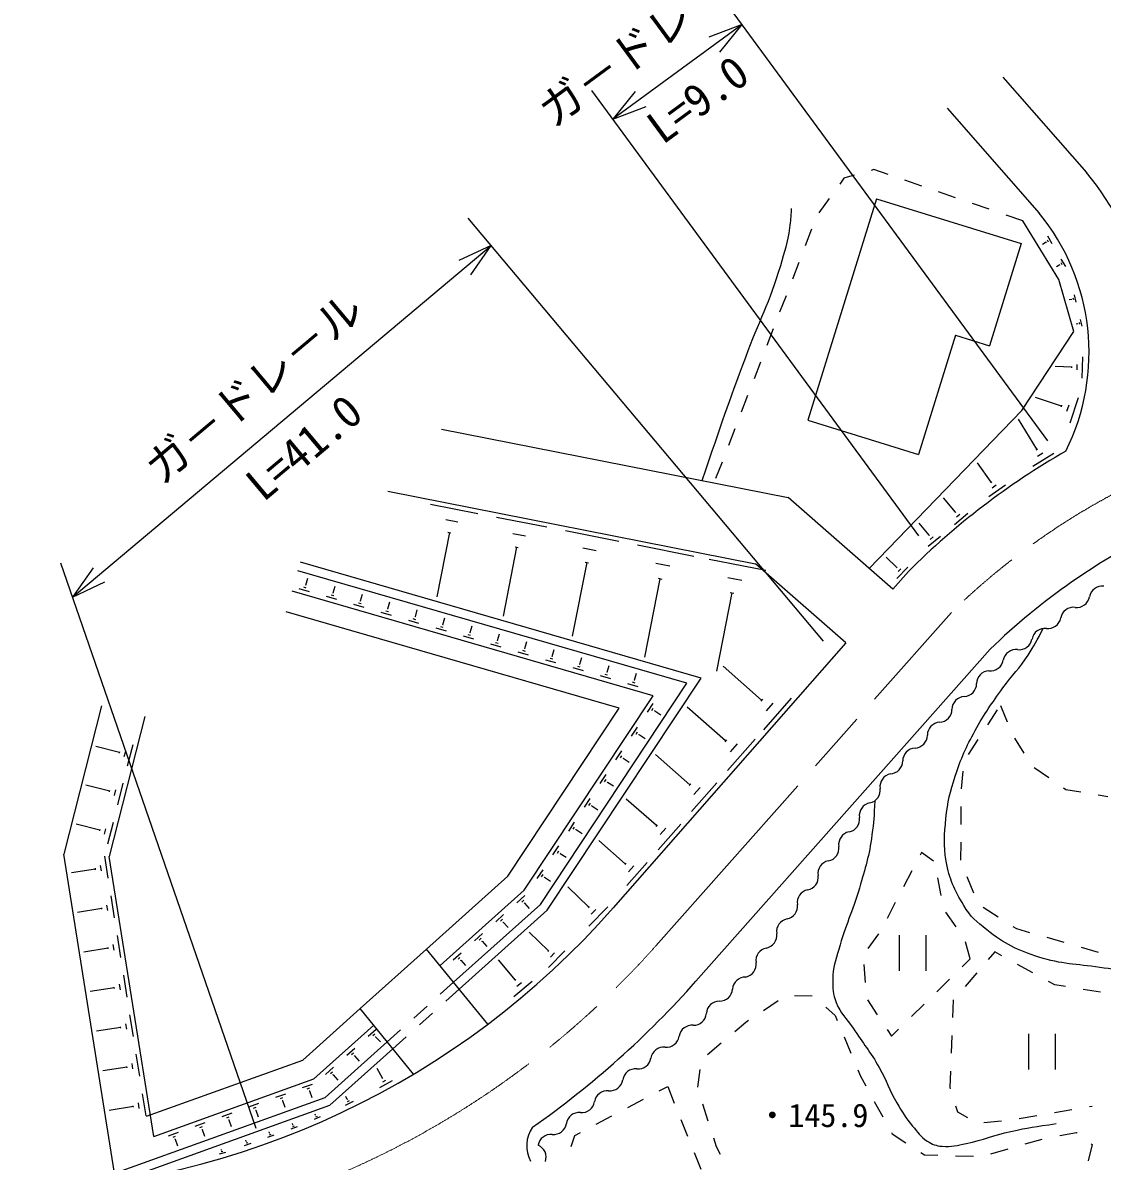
# Model space of a CAD drawing. Units: millimetres, scale not verified. Extents: x 40000 to 680000, y 20000 to 380000.
# Drawn here: x 94115 to 154679, y 263550 to 327434 of the extents above; entities that cross this region are included whole.
import ezdxf
from ezdxf.enums import TextEntityAlignment as Align

# ---------------------------------------------------------------- set-up
doc = ezdxf.new("R2010")
doc.units = ezdxf.units.MM
doc.header["$LTSCALE"] = 1000
doc.linetypes.add('CHAIN', pattern=[18.5, 12, -1.5, 3.5, -1.5])
for name, color, linetype, lineweight in [('M-BGD', 7, 'Continuous', 25), ('M-BMK', 2, 'CHAIN', 13), ('M-STR-STRC', 7, 'Continuous', 25)]:
    doc.layers.add(name, color=color, linetype=linetype, lineweight=lineweight)
doc.styles.add('@ＭＳ ゴシック', font='')
doc.styles.add('ＭＳ ゴシック', font='')
doc.styles.get('@ＭＳ ゴシック').set_extended_font_data('@MS Gothic')
doc.styles.get('ＭＳ ゴシック').set_extended_font_data('MS Gothic')

msp = doc.modelspace()

# ---------------------------------------------------------------- linework, layer by layer
at = {"layer": 'M-BGD'}
for p, q in [((149098, 324385), (153802, 319027)), ((145978, 322634), (151136, 316758)), ((140756, 318877), (140185, 318713)), ((141872, 319195), (141718, 319151)), ((142666, 318922), (141872, 319195)), ((140185, 318713), (139948, 318384)), ((144557, 318270), (143611, 318596)), ((142006, 317556), (138163, 305137)), ((139363, 317573), (138777, 316762)), ((142006, 317556), (150126, 315043)), ((146448, 317619), (145502, 317944)), ((148338, 316967), (147393, 317293)), ((150229, 316315), (149284, 316641)), ((152243, 313035), (150229, 316315)), ((138373, 315853), (138014, 314920)), ((150126, 315043), (148352, 309311)), ((151536, 315118), (151332, 314997)), ((151544, 315105), (151528, 315131)), ((151673, 315128), (151610, 315233)), ((151872, 315033), (151621, 315454)), ((137655, 313986), (137296, 313053)), ((152301, 313844), (152109, 313730)), ((152308, 313831), (152293, 313857)), ((152434, 313854), (152373, 313957)), ((152629, 313760), (152384, 314172)), ((153083, 310101), (152243, 313035)), ((136937, 312120), (136578, 311186)), ((152966, 311914), (152833, 311881)), ((152969, 311901), (152963, 311926)), ((153080, 311888), (153055, 311989)), ((153219, 311760), (153119, 312167)), ((153314, 310548), (153221, 310525)), ((153317, 310536), (153311, 310560)), ((153421, 310524), (153398, 310619)), ((153551, 310405), (153458, 310785)), ((136219, 310253), (135860, 309320)), ((146442, 309902), (144372, 303215)), ((146442, 309902), (148352, 309311)), ((150163, 305673), (153083, 310101)), ((153550, 307496), (153589, 308690)), ((135502, 308386), (135143, 307453)), ((152973, 308113), (152047, 308143)), ((152971, 308075), (152974, 308150)), ((153266, 307954), (153276, 308252)), ((134784, 306520), (134425, 305586)), ((152401, 305928), (150932, 306402)), ((152884, 304984), (153345, 306412)), ((141604, 296809), (150163, 305673)), ((152386, 305884), (152415, 305973)), ((152700, 305635), (152815, 305992)), ((138163, 305137), (144372, 303215)), ((151015, 303500), (149974, 305199)), ((117616, 304637), (137060, 300797)), ((134066, 304653), (133707, 303719)), ((150978, 303478), (151051, 303523)), ((150788, 302558), (151957, 303274)), ((151048, 303119), (151340, 303298)), ((133348, 302786), (132989, 301853)), ((148449, 301650), (147678, 302746)), ((148420, 301629), (148479, 301670)), ((114595, 301156), (135230, 297081)), ((148310, 300846), (149253, 301510)), ((148497, 301331), (148733, 301497)), ((116986, 300429), (119651, 299903)), ((142926, 295649), (137060, 300797)), ((146445, 299977), (145779, 300775)), ((120689, 299698), (123515, 299140)), ((146382, 299279), (147142, 299914)), ((146421, 299957), (146468, 299997)), ((146508, 299707), (146698, 299866)), ((117854, 299566), (118520, 299434)), ((144971, 298680), (144407, 299355)), ((118055, 298834), (117340, 295212)), ((117972, 298850), (118139, 298817)), ((121609, 298782), (122316, 298643)), ((124557, 298934), (127550, 298343)), ((144914, 298055), (145596, 298623)), ((144949, 298662), (144992, 298697)), ((145028, 298438), (145198, 298580)), ((121823, 298006), (121059, 294136)), ((121735, 298023), (121911, 297989)), ((125531, 297964), (126280, 297816)), ((128596, 298136), (131764, 297510)), ((132172, 290664), (109694, 297163)), ((125758, 297142), (124942, 293013)), ((125664, 297160), (125851, 297123)), ((129627, 297110), (130419, 296953)), ((132634, 297338), (135802, 296713)), ((140288, 292643), (135230, 297081)), ((143149, 296870), (142561, 297440)), ((131379, 290372), (109555, 296683)), ((143803, 296649), (142926, 295649)), ((143130, 296850), (143168, 296890)), ((143159, 296248), (143770, 296880)), ((143230, 296638), (143383, 296796)), ((110010, 295875), (109974, 295886)), ((109992, 295880), (110103, 296265)), ((111529, 295436), (111640, 295820)), ((129867, 296239), (128998, 291841)), ((129768, 296259), (129966, 296220)), ((133666, 296312), (134458, 296155)), ((129476, 289673), (109222, 295530)), ((110196, 295509), (109620, 295675)), ((110022, 295715), (109878, 295757)), ((111734, 295064), (111157, 295231)), ((111559, 295271), (111415, 295313)), ((111547, 295431), (111511, 295441)), ((113066, 294991), (113177, 295376)), ((133906, 295442), (133037, 291043)), ((133807, 295461), (134005, 295422)), ((113271, 294620), (112694, 294787)), ((113096, 294826), (112952, 294868)), ((113084, 294986), (113048, 294997)), ((114621, 294542), (114585, 294552)), ((114603, 294547), (114714, 294931)), ((127574, 288974), (108889, 294378)), ((114808, 294175), (114231, 294342)), ((114633, 294382), (114489, 294424)), ((116345, 293731), (115768, 293898)), ((116170, 293938), (116026, 293979)), ((116158, 294097), (116122, 294108)), ((116140, 294102), (116251, 294487)), ((117677, 293658), (117788, 294042)), ((117882, 293286), (117305, 293453)), ((117707, 293493), (117563, 293535)), ((117695, 293653), (117659, 293663)), ((119214, 293213), (119325, 293598)), ((119419, 292842), (118842, 293009)), ((119244, 293049), (119100, 293090)), ((119232, 293208), (119196, 293219)), ((120781, 292604), (120637, 292646)), ((120769, 292764), (120733, 292774)), ((120751, 292769), (120862, 293153)), ((122288, 292325), (122399, 292709)), ((140288, 292643), (127234, 277766)), ((120956, 292398), (120379, 292564)), ((122493, 291953), (121916, 292120)), ((122318, 292160), (122174, 292201)), ((122306, 292319), (122270, 292330)), ((123825, 291880), (123936, 292264)), ((131881, 273648), (148387, 292275)), ((124030, 291509), (123453, 291675)), ((123855, 291715), (123711, 291757)), ((123843, 291875), (123807, 291885)), ((125392, 291271), (125248, 291312)), ((125380, 291430), (125344, 291441)), ((125362, 291436), (125473, 291820)), ((126899, 290991), (127010, 291375)), ((135567, 289430), (133403, 291329)), ((125567, 291064), (124990, 291231)), ((127104, 290620), (126527, 290786)), ((126929, 290826), (126785, 290868)), ((126917, 290986), (126881, 290996)), ((128436, 290547), (128547, 290931)), ((123159, 277963), (131379, 290372)), ((123540, 277634), (132172, 290664)), ((128641, 290175), (128064, 290342)), ((128466, 290382), (128322, 290423)), ((128454, 290541), (128418, 290552)), ((122243, 278754), (129476, 289673)), ((135616, 289485), (135518, 289374)), ((137232, 289539), (135676, 287765)), ((98537, 289113), (96421, 280772)), ((121328, 279545), (127574, 288974)), ((129161, 288744), (129492, 289244)), ((129410, 288849), (129493, 288974)), ((129566, 288813), (129587, 288844)), ((129577, 288829), (129910, 288608)), ((133551, 287133), (131387, 289031)), ((136205, 289263), (135816, 288819)), ((148263, 288042), (148811, 288878)), ((148973, 289125), (149353, 288200)), ((100961, 288498), (98971, 280657)), ((128277, 287410), (128609, 287910)), ((128526, 287515), (128609, 287640)), ((128683, 287479), (128703, 287510)), ((128693, 287495), (129026, 287274)), ((100000, 285729), (100307, 286941)), ((133600, 287188), (133503, 287077)), ((135216, 287241), (133660, 285468)), ((134189, 286965), (133800, 286522)), ((147167, 286369), (147715, 287206)), ((149748, 287283), (150284, 286439)), ((99548, 286489), (98215, 286827)), ((99538, 286451), (99558, 286527)), ((99812, 286261), (99889, 286564)), ((127394, 286076), (127725, 286577)), ((127643, 286181), (127726, 286306)), ((131546, 284678), (129622, 286366)), ((127799, 286145), (127820, 286176)), ((127809, 286161), (128143, 285940)), ((150867, 285641), (151691, 285074)), ((126510, 284742), (126841, 285243)), ((126759, 284847), (126842, 284972)), ((146778, 284450), (146869, 285445)), ((98995, 284308), (97662, 284646)), ((98985, 284270), (99004, 284346)), ((99259, 284080), (99336, 284383)), ((99447, 283549), (99754, 284760)), ((126915, 284811), (126936, 284843)), ((126926, 284827), (127259, 284606)), ((131590, 284728), (131502, 284628)), ((133053, 284776), (131644, 283170)), ((132123, 284526), (131771, 284125)), ((152515, 284506), (152646, 284416)), ((152646, 284416), (153474, 284273)), ((125626, 283409), (125958, 283909)), ((129672, 282384), (127972, 283876)), ((154460, 284102), (155000, 284008)), ((125876, 283513), (125959, 283638)), ((126032, 283477), (126053, 283509)), ((126042, 283493), (126376, 283272)), ((146762, 282450), (146766, 283450)), ((98441, 282127), (97108, 282465)), ((98893, 281368), (99201, 282579)), ((124743, 282075), (125074, 282575)), ((129712, 282430), (129632, 282339)), ((131033, 282473), (129761, 281024)), ((98432, 282089), (98451, 282165)), ((98706, 281899), (98783, 282202)), ((124992, 282179), (125075, 282304)), ((125148, 282143), (125169, 282175)), ((125159, 282159), (125492, 281938)), ((130193, 282248), (129875, 281885)), ((123859, 280741), (124191, 281241)), ((127921, 280242), (126431, 281549)), ((146754, 280450), (146758, 281450)), ((99269, 262878), (96421, 280772)), ((98913, 279428), (98717, 280662)), ((101471, 264946), (98971, 280657)), ((124109, 280846), (124191, 280971)), ((124265, 280810), (124285, 280841)), ((124275, 280825), (124608, 280604)), ((144534, 280874), (144456, 280723)), ((145211, 280394), (144534, 280874)), ((98198, 279947), (96840, 279731)), ((98204, 279908), (98192, 279986)), ((98531, 279842), (98482, 280150)), ((122976, 279407), (123307, 279907)), ((127957, 280282), (127886, 280201)), ((129145, 280322), (128001, 279018)), ((128390, 280119), (128104, 279793)), ((143993, 279836), (143531, 278949)), ((116772, 275457), (121328, 279545)), ((123225, 279512), (123308, 279637)), ((123381, 279476), (123402, 279507)), ((123391, 279491), (123725, 279270)), ((145635, 278463), (145450, 279445)), ((147481, 278592), (147104, 279518)), ((117530, 274525), (122243, 278754)), ((125866, 277807), (124703, 278944)), ((98885, 277620), (98835, 277928)), ((99267, 277206), (99070, 278440)), ((118288, 273593), (123159, 277963)), ((121840, 278056), (122287, 278457)), ((122108, 278095), (122219, 278195)), ((122250, 278021), (122278, 278046)), ((122264, 278033), (122531, 277735)), ((143069, 278063), (142607, 277176)), ((98551, 277725), (97193, 277509)), ((98558, 277686), (98545, 277764)), ((118604, 273205), (123540, 277634)), ((120649, 276988), (121096, 277388)), ((125899, 277840), (125833, 277773)), ((126937, 277819), (125878, 276736)), ((126269, 277677), (126005, 277407)), ((146492, 276705), (145909, 277518)), ((148847, 277250), (148004, 277788)), ((120917, 277026), (121028, 277126)), ((121059, 276952), (121087, 276977)), ((121073, 276965), (121340, 276667)), ((149889, 276584), (149690, 276711)), ((99620, 274984), (99424, 276218)), ((119458, 275919), (119905, 276320)), ((119726, 275958), (119837, 276058)), ((123608, 275347), (122534, 276396)), ((142122, 276303), (141537, 275492)), ((143288, 276239), (143288, 274239)), ((144788, 276239), (144788, 274239)), ((150623, 276373), (149889, 276584)), ((152545, 275822), (151584, 276097)), ((98905, 275503), (97547, 275287)), ((98911, 275464), (98899, 275542)), ((99238, 275398), (99189, 275706)), ((113046, 272114), (116772, 275457)), ((120205, 271239), (116772, 275457)), ((119868, 275884), (119896, 275909)), ((119882, 275896), (120149, 275599)), ((123636, 275376), (123579, 275317)), ((124531, 275357), (123618, 274424)), ((147273, 274898), (147012, 275863)), ((154468, 275270), (153507, 275546)), ((118267, 274851), (118714, 275251)), ((118535, 274889), (118646, 274989)), ((118677, 274815), (118705, 274840)), ((118691, 274828), (118958, 274530)), ((121751, 273718), (120810, 274848)), ((123955, 275235), (123727, 275002)), ((146829, 274463), (147273, 274898)), ((148646, 275294), (148288, 274878)), ((149041, 275077), (148646, 275294)), ((141307, 274581), (141384, 273584)), ((147636, 274120), (146984, 273361)), ((150794, 274114), (149918, 274595)), ((99592, 273176), (99543, 273484)), ((99974, 272762), (99778, 273996)), ((117540, 272922), (118284, 273589)), ((122688, 273632), (121666, 272781)), ((121783, 273744), (121719, 273691)), ((122092, 273569), (121836, 273356)), ((145400, 273064), (146114, 273763)), ((152019, 273441), (151671, 273632)), ((152615, 273348), (152019, 273441)), ((99259, 273281), (97901, 273065)), ((99265, 273242), (99252, 273319)), ((117856, 272533), (118600, 273201)), ((137407, 272859), (138407, 272830)), ((154591, 273039), (153603, 273194)), ((116051, 271586), (116795, 272254)), ((135667, 272015), (136499, 272570)), ((139167, 272187), (139688, 271735)), ((141509, 272603), (142061, 271769)), ((143971, 271665), (144685, 272364)), ((146318, 272586), (146280, 271609)), ((146333, 272603), (146318, 272586)), ((100328, 270540), (100131, 271774)), ((109827, 269227), (113046, 272114)), ((116039, 268436), (113046, 272114)), ((116367, 271198), (117111, 271866)), ((139688, 271735), (139808, 271449)), ((99612, 271059), (98254, 270843)), ((99618, 271020), (99606, 271097)), ((99945, 270954), (99896, 271262)), ((110454, 268177), (113804, 271182)), ((113487, 270562), (113934, 270963)), ((114562, 270250), (115307, 270918)), ((134059, 270831), (134677, 271356)), ((134677, 271356), (134835, 271461)), ((142612, 270935), (142853, 270571)), ((142853, 270571), (143256, 270965)), ((111081, 267127), (114562, 270250)), ((113755, 270601), (113866, 270701)), ((113897, 270526), (113925, 270552)), ((113911, 270539), (114178, 270241)), ((114878, 269862), (115623, 270530)), ((140195, 270527), (140582, 269605)), ((146241, 270610), (146202, 269611)), ((150540, 270694), (150540, 268694)), ((152040, 270694), (152040, 268694)), ((111342, 266690), (114878, 269862)), ((112296, 269493), (112743, 269894)), ((112564, 269532), (112675, 269632)), ((132533, 269538), (133296, 270185)), ((100299, 268732), (100250, 269040)), ((100681, 268318), (100485, 269552)), ((101065, 266075), (109827, 269227)), ((112706, 269458), (112734, 269483)), ((112720, 269471), (112987, 269173)), ((99966, 268837), (98608, 268621)), ((99972, 268798), (99960, 268875)), ((111105, 268425), (111552, 268826)), ((111373, 268464), (111484, 268564)), ((111515, 268390), (111543, 268415)), ((111529, 268402), (111796, 268104)), ((114291, 268213), (113998, 268745)), ((131990, 267709), (132120, 268701)), ((140969, 268683), (141120, 268324)), ((141120, 268324), (141412, 267787)), ((146164, 268612), (146128, 267693)), ((101471, 264946), (110454, 268177)), ((109811, 267680), (110376, 267883)), ((114834, 268056), (114134, 267670)), ((114313, 268225), (114269, 268201)), ((114475, 268086), (114300, 267990)), ((129826, 267496), (130298, 267745)), ((130298, 267745), (130671, 266817)), ((146128, 267693), (146152, 267616)), ((99224, 262862), (111081, 267127)), ((101035, 266096), (100838, 267330)), ((108306, 267138), (108870, 267341)), ((108568, 267073), (108709, 267124)), ((110074, 267615), (110215, 267666)), ((110177, 267493), (110213, 267505)), ((110195, 267499), (110330, 267123)), ((112320, 267019), (112246, 267180)), ((100319, 266615), (98961, 266399)), ((99349, 262376), (111342, 266690)), ((100326, 266576), (100313, 266653)), ((100653, 266510), (100603, 266818)), ((106800, 266597), (107365, 266800)), ((107062, 266532), (107204, 266583)), ((107166, 266410), (107201, 266422)), ((107184, 266416), (107319, 266040)), ((108672, 266951), (108707, 266964)), ((108689, 266958), (108825, 266581)), ((112654, 266895), (112196, 266685)), ((112334, 267026), (112306, 267013)), ((112430, 266931), (112315, 266879)), ((128058, 266562), (128942, 267029)), ((132574, 265802), (132269, 266755)), ((141891, 266910), (142370, 266032)), ((146448, 266661), (146556, 266315)), ((151994, 266285), (152979, 266454)), ((153965, 266623), (154109, 266648)), ((105294, 266055), (105859, 266258)), ((105557, 265990), (105698, 266041)), ((105661, 265868), (105696, 265881)), ((105678, 265875), (105814, 265498)), ((110792, 266043), (110458, 265890)), ((110548, 266133), (110520, 266195)), ((110559, 266138), (110538, 266129)), ((110628, 266069), (110545, 266031)), ((126289, 265628), (127173, 266095)), ((131045, 265890), (131419, 264962)), ((146556, 266315), (147117, 266011)), ((148036, 265726), (149033, 265809)), ((150022, 265946), (151008, 266116)), ((102283, 264972), (102848, 265175)), ((103789, 265514), (104353, 265717)), ((104051, 265449), (104192, 265500)), ((104155, 265327), (104190, 265339)), ((104173, 265333), (104308, 264957)), ((107961, 265126), (107936, 265199)), ((107973, 265130), (107950, 265122)), ((109515, 265473), (109149, 265343)), ((109267, 265591), (109240, 265668)), ((109346, 265516), (109254, 265483)), ((109279, 265595), (109256, 265587)), ((125098, 264999), (125405, 265161)), ((142849, 265154), (142889, 265081)), ((152296, 264998), (153227, 265165)), ((153227, 265165), (153270, 265133)), ((102546, 264907), (102687, 264958)), ((102649, 264785), (102685, 264798)), ((102667, 264791), (102802, 264415)), ((106902, 264546), (106542, 264418)), ((106658, 264662), (106634, 264730)), ((106735, 264588), (106645, 264556)), ((106669, 264666), (106647, 264658)), ((108207, 265009), (107844, 264880)), ((108039, 265051), (107948, 265019)), ((124874, 264385), (125098, 264999)), ((133035, 264365), (132879, 264850)), ((142889, 265081), (143657, 264581)), ((150356, 264520), (151318, 264795)), ((154111, 264492), (153894, 263574)), ((154065, 264526), (154111, 264492)), ((105493, 264042), (105139, 263949)), ((105337, 264096), (105249, 264073)), ((105281, 264175), (105258, 264170)), ((105270, 264173), (105261, 264204)), ((131792, 264035), (132166, 263107)), ((133264, 263931), (133035, 264365)), ((144495, 264035), (144699, 263902)), ((144699, 263902), (145456, 263882)), ((146455, 263856), (147455, 263830)), ((148433, 263970), (149395, 264245))]:
    msp.add_line(p, q, dxfattribs=at)
for centre, radius, start, end in [((141597, 308924), 15844, 347.96354, 39.61796), ((141597, 308924), 12344, 333.39727, 39.39754), ((173795, 266548), 42492, 119.86777, 134.89573), ((174137, 265705), 37000, 115.64703, 134.10135), ((154676, 295094), 725, 82.72067, 169.92631), ((153248, 295347), 725, 262.72067, 349.92631), ((153064, 293909), 725, 82.72067, 169.92631), ((151637, 294163), 725, 262.72067, 349.92631), ((151453, 292724), 725, 82.72067, 169.92631), ((150025, 292978), 725, 262.72067, 349.92631), ((149841, 291540), 725, 82.72067, 169.92631), ((148414, 291793), 725, 262.72067, 349.92631), ((148356, 290350), 725, 92.71512, 179.92076), ((146906, 290352), 725, 272.71512, 359.92076), ((146975, 288903), 725, 92.71512, 179.92076), ((145525, 288905), 725, 272.71512, 359.92076), ((145594, 287457), 725, 92.71512, 179.92076), ((144144, 287459), 725, 272.71512, 359.92076), ((144212, 286011), 725, 92.71512, 179.92076), ((142762, 286013), 725, 272.71512, 359.92076), ((142934, 284577), 725, 100.93683, 188.14247), ((141499, 284371), 725, 280.93683, 8.14247), ((141774, 282948), 725, 100.93683, 188.14247), ((140339, 282742), 725, 280.93683, 8.14247), ((140614, 281319), 725, 100.93683, 188.14247), ((139178, 281113), 725, 280.93683, 8.14247), ((139453, 279690), 725, 100.93683, 188.14247), ((138018, 279484), 725, 280.93683, 8.14247), ((138293, 278061), 725, 100.93683, 188.14247), ((136858, 277855), 725, 280.93683, 8.14247), ((91978, 308689), 46896, 271.78409, 318.7456), ((137133, 276432), 725, 100.93683, 188.14247), ((135698, 276226), 725, 280.93683, 8.14247), ((135973, 274802), 725, 100.93683, 188.14247), ((134537, 274597), 725, 280.93683, 8.14247), ((92215, 308800), 53000, 305.14232, 318.4528), ((134663, 273160), 725, 89.03486, 176.24049), ((133216, 273255), 725, 269.03486, 356.24049), ((133191, 271806), 725, 89.03486, 176.24049), ((131744, 271901), 725, 269.03486, 356.24049), ((131658, 270455), 725, 84.1237, 171.32934), ((130225, 270673), 725, 264.1237, 351.32934), ((130076, 269231), 725, 84.1237, 171.32934), ((128643, 269449), 725, 264.1237, 351.32934), ((128494, 268007), 725, 84.1237, 171.32934), ((127061, 268226), 725, 264.1237, 351.32934), ((126912, 266783), 725, 84.1237, 171.32934), ((125479, 267002), 725, 264.1237, 351.32934), ((125330, 265560), 725, 84.1237, 171.32934), ((124179, 264417), 1792, 144.3793, 208.93859), ((123897, 265778), 725, 264.1237, 351.32934), ((123749, 264336), 725, 84.1237, 171.32934), ((122753, 263776), 725, 340.17229, 67.37792)]:
    msp.add_arc(centre, radius, start, end, dxfattribs=at)
for points, knots in [([(132227, 301751), (133383, 305109), (133677, 305986), (134675, 308675), (135422, 310688), (136032, 311750), (136638, 313810), (136878, 314626), (137051, 315081), (137156, 315924), (137208, 316344), (137228, 316501), (137242, 317003)], [0, 0, 0, 0, 1, 1, 1, 2, 2, 2, 3, 3, 3, 4, 4, 4, 4]), ([(163200, 272858), (162154, 273037), (161874, 273090), (161028, 273263), (159821, 273510), (159172, 273775), (157959, 273987), (156633, 274220), (155872, 274225), (154541, 274422), (153202, 274620), (152417, 274598), (151124, 275001), (149892, 275385), (149216, 275742), (148199, 276536), (147622, 276986), (147282, 277266), (146911, 277897), (146380, 278799), (146104, 279357), (145926, 280387), (145766, 281313), (145814, 281857), (145911, 282791), (146010, 283736), (146140, 284262), (146433, 285166), (146767, 286200), (147030, 286759), (147548, 287714), (148081, 288699), (148467, 289202), (149111, 290118), (149629, 290853), (150030, 291185), (150516, 291942), (150880, 292510), (151002, 292726), (151368, 293444)], [0, 0, 0, 0, 1, 1, 1, 2, 2, 2, 3, 3, 3, 4, 4, 4, 5, 5, 5, 6, 6, 6, 7, 7, 7, 8, 8, 8, 9, 9, 9, 10, 10, 10, 11, 11, 11, 12, 12, 12, 13, 13, 13, 13]), ([(141914, 283777), (141884, 282884), (141856, 282608), (141759, 281866), (141604, 280678), (141394, 280031), (141063, 278880), (140670, 277516), (140264, 276810), (139898, 275439), (139725, 274792), (139565, 274429), (139559, 273759), (139554, 273246), (139561, 272937), (139749, 272459), (139994, 271833), (140326, 271583), (140697, 271023), (141272, 270155), (141655, 269705), (142173, 268802), (142602, 268055), (142705, 267562), (143149, 266824), (143466, 266296), (143645, 265995), (144043, 265524), (144337, 265175), (144473, 264933), (144855, 264684), (145147, 264494), (145349, 264418), (145695, 264386), (146226, 264337), (146528, 264442), (147050, 264548), (148043, 264750), (148565, 265008), (149556, 265226), (150541, 265442), (150891, 265491), (152102, 265659)], [0, 0, 0, 0, 1, 1, 1, 2, 2, 2, 3, 3, 3, 4, 4, 4, 5, 5, 5, 6, 6, 6, 7, 7, 7, 8, 8, 8, 9, 9, 9, 10, 10, 10, 11, 11, 11, 12, 12, 12, 13, 13, 13, 14, 14, 14, 14])]:
    msp.add_open_spline(points, degree=3, knots=knots, dxfattribs=at)
at = {"layer": 'M-BMK'}
msp.add_line((129635, 275638), (146216, 294348), dxfattribs=at)
for centre, radius, start, end in [((174137, 265705), 40000, 108.4847, 134.26779), ((92215, 308800), 50000, 272.32978, 318.4528)]:
    msp.add_arc(centre, radius, start, end, dxfattribs=at)
at = {"layer": 'M-STR-STRC'}
for p, q in [((151636, 303966), (133291, 328955)), ((134475, 327343), (127220, 322017)), ((134475, 327343), (132611, 326617)), ((133224, 325783), (134475, 327343)), ((144381, 298640), (126036, 323630)), ((128471, 323578), (127220, 322017)), ((127220, 322017), (129083, 322743)), ((139048, 292728), (119112, 316467)), ((96911, 295211), (120398, 314936)), ((120398, 314936), (118586, 314090)), ((119252, 313297), (120398, 314936)), ((107215, 265396), (96258, 297101)), ((98058, 296850), (96911, 295211)), ((96911, 295211), (98723, 296057))]:
    msp.add_line(p, q, dxfattribs=at)

# ---------------------------------------------------------------- texts
at = {"layer": 'M-BGD', "style": 'ＭＳ ゴシック'}
msp.add_text('・145.9', height=1320, dxfattribs=at).set_placement((135269, 266127), align=Align.MIDDLE_LEFT)
at = {"layer": 'M-STR-STRC', "style": 'ＭＳ ゴシック'}
for rotation, p in [(36.282, (130255, 325486)), (40.024, (108011, 305839))]:
    msp.add_text('ガ－ドレ－ル', height=1833, rotation=rotation, dxfattribs=at).set_placement(p, align=Align.BOTTOM_CENTER)
at = {"layer": 'M-STR-STRC', "style": '@ＭＳ ゴシック'}
for s, rotation, p in [('L=9.0', 36.282, (131439, 323874)), ('L=41.0', 40.024, (109298, 304308))]:
    msp.add_text(s, height=1833, rotation=rotation, dxfattribs=at).set_placement(p, align=Align.TOP_CENTER)

doc.saveas('drawing.dxf')
